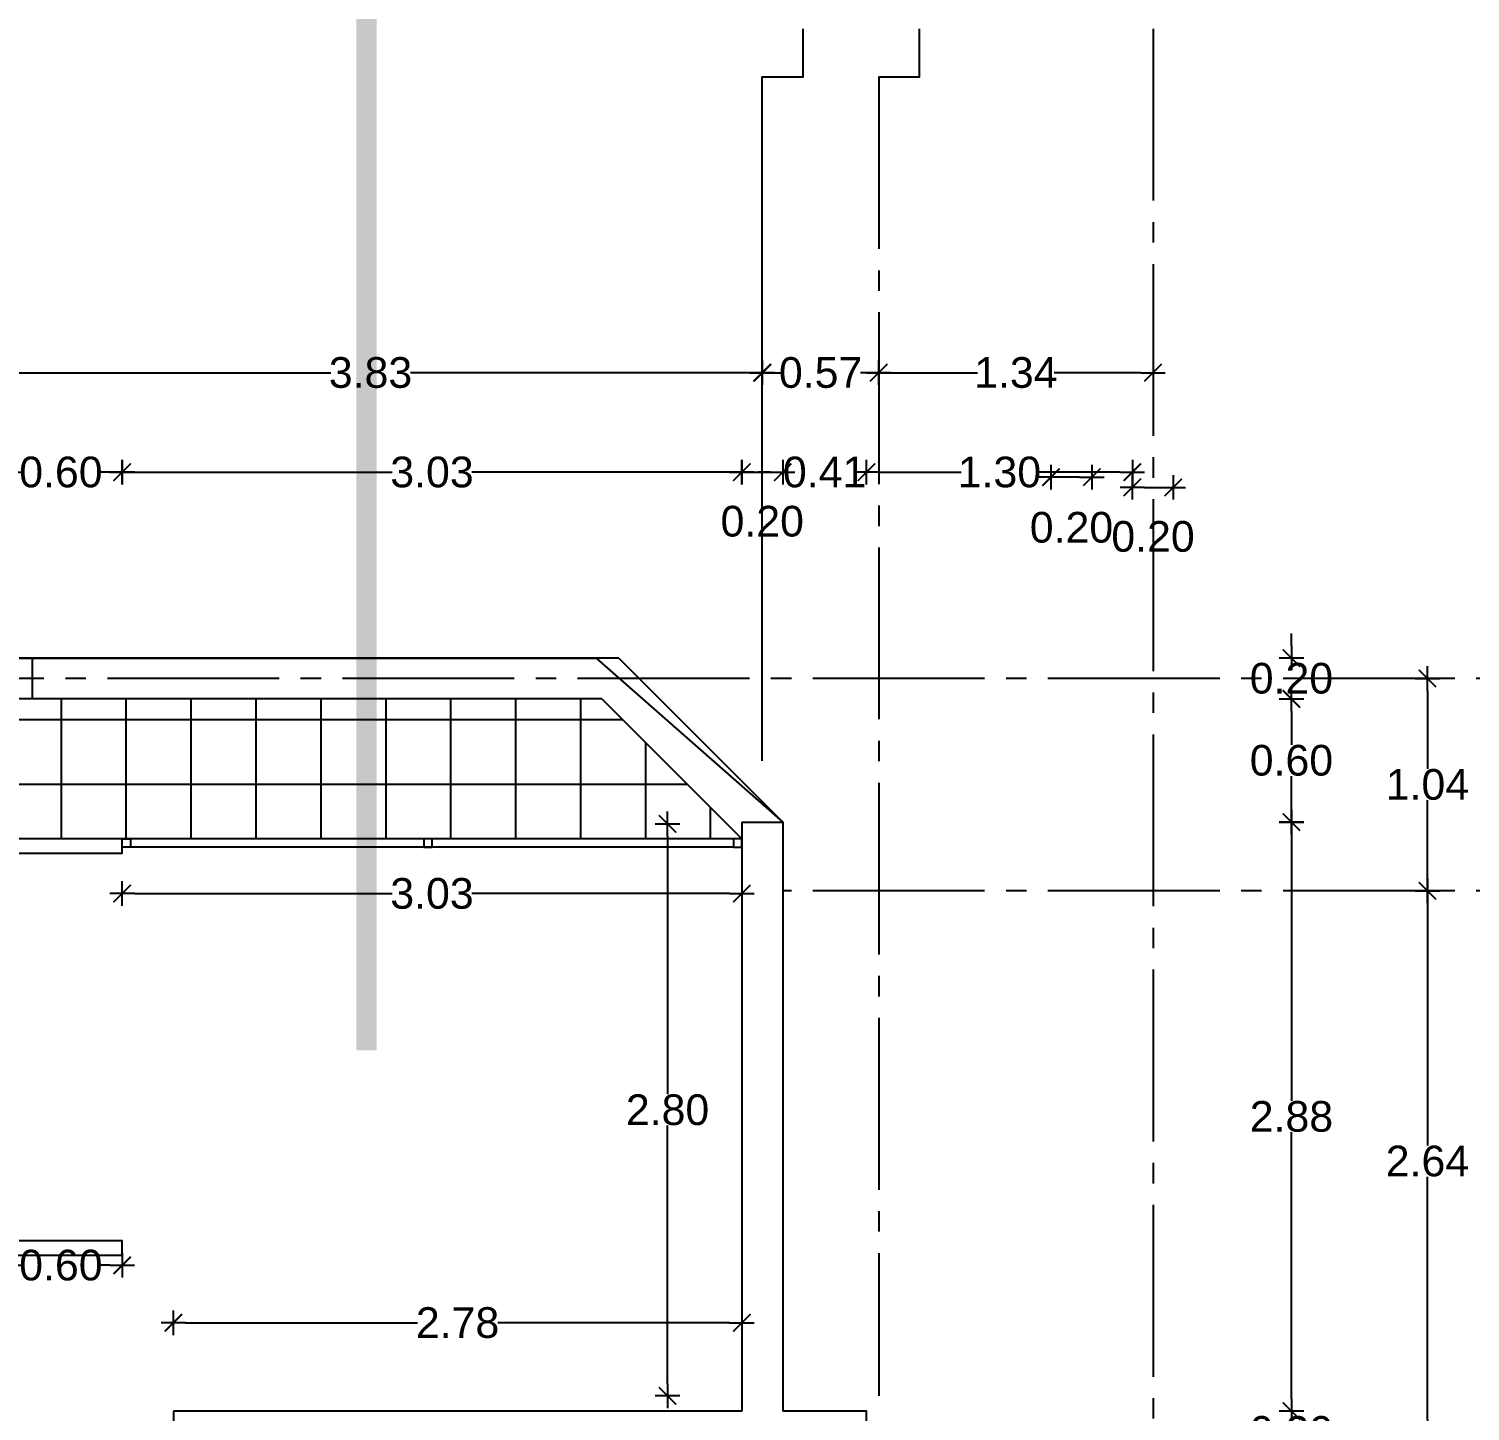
# Model space of a CAD drawing. Header units: millimetres. Extents: x 1217 to 2428, y 234 to 644.
# Drawn here: x 2361.4 to 2368.45, y 551.48 to 558.24 of the extents above; entities that cross this region are included whole.
import ezdxf

# ---------------------------------------------------------------- set-up
doc = ezdxf.new("R2010")
doc.units = ezdxf.units.MM
doc.linetypes.add('ACAD_ISO04W100', pattern=[30, 24, -3, 0, -3])
doc.linetypes.add('DASHDOTX2', pattern=[0.84, 0.4, -0.2, 0.04, -0.2])
doc.layers.get('0').update_dxf_attribs({"lineweight": 5})
for name, color, linetype in [('0.1', 251, 'Continuous'), ('0.2', 2, 'Continuous'), ('0.3', 6, 'Continuous'), ('CORTES', 30, 'Continuous'), ('COTAS', 252, 'Continuous'), ('COTAS INTERIORES', 3, 'Continuous'), ('EJES', 8, 'Continuous'), ('MUROS', 7, 'Continuous')]:
    doc.layers.add(name, color=color, linetype=linetype)
doc.styles.add('INTERARQ', font='arial.ttf')
doc.dimstyles.new('ESCALA_1-50', dxfattribs={"dimtxt": 0.15, "dimasz": 0.06, "dimexe": 0.18, "dimexo": 0.0625, "dimgap": 0, "dimtad": 0, "dimtih": 1, "dimtoh": 1, "dimzin": 0, "dimdsep": 46, "dimtxsty": 'INTERARQ', "dimblk": 'DIMTICK', "dimcen": 0, "dimse1": 1, "dimse2": 1, "dimclrd": 256, "dimclre": 1, "dimclrt": 2, "dimadec": 0, "dimazin": 0, "dimtfac": 4.5, "dimtofl": 0, "dimtmove": 2, "dimatfit": 3, "dimldrblk": 'DIMTICK', "dimfxl": 1, "dimtolj": 1, "dimtzin": 0, "dimarcsym": 0})

# ---------------------------------------------------------------- blocks, each defined once
blk = doc.blocks.new('DIMTICK')
at = {"color": 1}
for p, q in [((-1, 0), (1, 0)), ((0, 1), (0, -1))]:
    blk.add_line(p, q, dxfattribs=at)
at = {"color": 3, "const_width": 0.141}
blk.add_lwpolyline([(0.71, 0.71), (-0.71, -0.71)], dxfattribs=at)
blk = doc.blocks.new('*D439')
at = {"layer": 'COTAS', "lineweight": -2, "ltscale": 3, "transparency": 16777216}
for p, q in [((2361.3185, 556.0718), (2361.3637, 556.0718)), ((2361.7981, 556.0718), (2361.7528, 556.0718))]:
    blk.add_line(p, q, dxfattribs=at)
at = {"layer": 'DEFPOINTS', "color": 0, "ltscale": 3, "transparency": 16777216}
for p in [(2361.8581, 556.0718), (2361.2585, 554.7463), (2361.8581, 554.6134)]:
    blk.add_point(p, dxfattribs=at)
at = {"layer": 'COTAS', "lineweight": -2, "ltscale": 3, "transparency": 16777216, "xscale": 0.06, "yscale": 0.06, "zscale": 0.06, "rotation": 180}
blk.add_blockref('DIMTICK', (2361.2585, 556.0718), dxfattribs=at)
at = {"layer": 'COTAS', "lineweight": -2, "ltscale": 3, "transparency": 16777216, "xscale": 0.06, "yscale": 0.06, "zscale": 0.06}
blk.add_blockref('DIMTICK', (2361.8581, 556.0718), dxfattribs=at)
at = {"layer": 'COTAS', "color": 2, "ltscale": 3, "transparency": 16777216, "insert": (2361.5583, 556.0718), "char_height": 0.15, "attachment_point": 5, "style": 'INTERARQ'}
blk.add_mtext('\\A1;0.60', dxfattribs=at)
blk = doc.blocks.new('*D440')
at = {"layer": 'COTAS', "lineweight": -2, "ltscale": 3, "transparency": 16777216}
for p, q in [((2361.9181, 556.0718), (2363.1785, 556.0718)), ((2364.8284, 556.0718), (2363.568, 556.0718))]:
    blk.add_line(p, q, dxfattribs=at)
at = {"layer": 'DEFPOINTS', "color": 0, "ltscale": 3, "transparency": 16777216}
for p in [(2364.8884, 556.0718), (2364.8884, 554.7463), (2361.8581, 554.6134)]:
    blk.add_point(p, dxfattribs=at)
at = {"layer": 'COTAS', "lineweight": -2, "ltscale": 3, "transparency": 16777216, "xscale": 0.06, "yscale": 0.06, "zscale": 0.06, "rotation": 180}
blk.add_blockref('DIMTICK', (2361.8581, 556.0718), dxfattribs=at)
at = {"layer": 'COTAS', "lineweight": -2, "ltscale": 3, "transparency": 16777216, "xscale": 0.06, "yscale": 0.06, "zscale": 0.06}
blk.add_blockref('DIMTICK', (2364.8884, 556.0718), dxfattribs=at)
at = {"layer": 'COTAS', "color": 2, "ltscale": 3, "transparency": 16777216, "insert": (2363.3732, 556.0718), "char_height": 0.15, "attachment_point": 5, "style": 'INTERARQ'}
blk.add_mtext('\\A1;3.03', dxfattribs=at)
blk = doc.blocks.new('*D441')
at = {"layer": 'COTAS', "lineweight": -2, "ltscale": 3, "transparency": 16777216}
blk.add_line((2364.9484, 556.0718), (2365.0284, 556.0718), dxfattribs=at)
at = {"layer": 'DEFPOINTS', "color": 0, "ltscale": 3, "transparency": 16777216}
for p in [(2365.0884, 556.0718), (2364.8884, 554.7463), (2365.0884, 554.7463)]:
    blk.add_point(p, dxfattribs=at)
at = {"layer": 'COTAS', "lineweight": -2, "ltscale": 3, "transparency": 16777216, "xscale": 0.06, "yscale": 0.06, "zscale": 0.06, "rotation": 180}
blk.add_blockref('DIMTICK', (2364.8884, 556.0718), dxfattribs=at)
at = {"layer": 'COTAS', "lineweight": -2, "ltscale": 3, "transparency": 16777216, "xscale": 0.06, "yscale": 0.06, "zscale": 0.06}
blk.add_blockref('DIMTICK', (2365.0884, 556.0718), dxfattribs=at)
at = {"layer": 'COTAS', "color": 2, "ltscale": 3, "transparency": 16777216, "insert": (2364.9884, 555.8312), "char_height": 0.15, "attachment_point": 5, "style": 'INTERARQ'}
blk.add_mtext('\\A1;0.20', dxfattribs=at)
blk = doc.blocks.new('*D442')
at = {"layer": 'COTAS', "lineweight": -2, "ltscale": 3, "transparency": 16777216}
for p, q in [((2365.0284, 556.0718), (2364.9684, 556.0718)), ((2365.5583, 556.0718), (2365.6183, 556.0718))]:
    blk.add_line(p, q, dxfattribs=at)
at = {"layer": 'DEFPOINTS', "color": 0, "ltscale": 3, "transparency": 16777216}
for p in [(2365.4983, 556.0718), (2365.0884, 554.7463), (2365.4983, 551.7763)]:
    blk.add_point(p, dxfattribs=at)
at = {"layer": 'COTAS', "lineweight": -2, "ltscale": 3, "transparency": 16777216, "xscale": 0.06, "yscale": 0.06, "zscale": 0.06}
blk.add_blockref('DIMTICK', (2365.0884, 556.0718), dxfattribs=at)
at = {"layer": 'COTAS', "lineweight": -2, "ltscale": 3, "transparency": 16777216, "xscale": 0.06, "yscale": 0.06, "zscale": 0.06, "rotation": 180}
blk.add_blockref('DIMTICK', (2365.4983, 556.0718), dxfattribs=at)
at = {"layer": 'COTAS', "color": 2, "ltscale": 3, "transparency": 16777216, "insert": (2365.2934, 556.0718), "char_height": 0.15, "attachment_point": 5, "style": 'INTERARQ'}
blk.add_mtext('\\A1;0.41', dxfattribs=at)
blk = doc.blocks.new('*D443')
at = {"layer": 'COTAS', "lineweight": -2, "ltscale": 3, "transparency": 16777216}
for p, q in [((2365.5583, 556.0718), (2365.9608, 556.0718)), ((2366.7383, 556.0718), (2366.3358, 556.0718))]:
    blk.add_line(p, q, dxfattribs=at)
at = {"layer": 'DEFPOINTS', "color": 0, "ltscale": 3, "transparency": 16777216}
for p in [(2366.7983, 556.0718), (2365.4983, 551.7763), (2366.7983, 551.5763)]:
    blk.add_point(p, dxfattribs=at)
at = {"layer": 'COTAS', "lineweight": -2, "ltscale": 3, "transparency": 16777216, "xscale": 0.06, "yscale": 0.06, "zscale": 0.06, "rotation": 180}
blk.add_blockref('DIMTICK', (2365.4983, 556.0718), dxfattribs=at)
at = {"layer": 'COTAS', "lineweight": -2, "ltscale": 3, "transparency": 16777216, "xscale": 0.06, "yscale": 0.06, "zscale": 0.06}
blk.add_blockref('DIMTICK', (2366.7983, 556.0718), dxfattribs=at)
at = {"layer": 'COTAS', "color": 2, "ltscale": 3, "transparency": 16777216, "insert": (2366.1483, 556.0718), "char_height": 0.15, "attachment_point": 5, "style": 'INTERARQ'}
blk.add_mtext('\\A1;1.30', dxfattribs=at)
blk = doc.blocks.new('*D444')
at = {"layer": 'COTAS', "lineweight": -2, "ltscale": 3, "transparency": 16777216}
blk.add_line((2366.8583, 555.9975), (2366.9383, 555.9975), dxfattribs=at)
at = {"layer": 'DEFPOINTS', "color": 0, "ltscale": 3, "transparency": 16777216}
for p in [(2366.9983, 555.9975), (2366.9983, 551.7019), (2366.7983, 551.5019)]:
    blk.add_point(p, dxfattribs=at)
at = {"layer": 'COTAS', "lineweight": -2, "ltscale": 3, "transparency": 16777216, "xscale": 0.06, "yscale": 0.06, "zscale": 0.06, "rotation": 180}
blk.add_blockref('DIMTICK', (2366.7983, 555.9975), dxfattribs=at)
at = {"layer": 'COTAS', "lineweight": -2, "ltscale": 3, "transparency": 16777216, "xscale": 0.06, "yscale": 0.06, "zscale": 0.06}
blk.add_blockref('DIMTICK', (2366.9983, 555.9975), dxfattribs=at)
at = {"layer": 'COTAS', "color": 2, "ltscale": 3, "transparency": 16777216, "insert": (2366.8995, 555.7568), "char_height": 0.15, "attachment_point": 5, "style": 'INTERARQ'}
blk.add_mtext('\\A1;0.20', dxfattribs=at)
blk = doc.blocks.new('*D451')
at = {"layer": 'COTAS', "lineweight": -2, "ltscale": 3, "transparency": 16777216}
for p, q in [((2361.2185, 556.5582), (2362.8778, 556.5582)), ((2364.9268, 556.5582), (2363.2674, 556.5582))]:
    blk.add_line(p, q, dxfattribs=at)
at = {"layer": 'DEFPOINTS', "color": 0, "ltscale": 3, "transparency": 16777216}
for p in [(2364.9868, 556.5582), (2361.1585, 555.4484), (2364.9868, 555.2271, 0)]:
    blk.add_point(p, dxfattribs=at)
at = {"layer": 'COTAS', "lineweight": -2, "ltscale": 3, "transparency": 16777216, "xscale": 0.06, "yscale": 0.06, "zscale": 0.06, "rotation": 180}
blk.add_blockref('DIMTICK', (2361.1585, 556.5582), dxfattribs=at)
at = {"layer": 'COTAS', "lineweight": -2, "ltscale": 3, "transparency": 16777216, "xscale": 0.06, "yscale": 0.06, "zscale": 0.06}
blk.add_blockref('DIMTICK', (2364.9868, 556.5582), dxfattribs=at)
at = {"layer": 'COTAS', "color": 2, "ltscale": 3, "transparency": 16777216, "insert": (2363.0726, 556.5582), "char_height": 0.15, "attachment_point": 5, "style": 'INTERARQ'}
blk.add_mtext('\\A1;3.83', dxfattribs=at)
blk = doc.blocks.new('*D452')
at = {"layer": 'COTAS', "lineweight": -2, "ltscale": 3, "transparency": 16777216}
for p, q in [((2365.0496, 556.5582), (2365.0789, 556.5582)), ((2365.498, 556.5582), (2365.4686, 556.5582))]:
    blk.add_line(p, q, dxfattribs=at)
at = {"layer": 'DEFPOINTS', "color": 0, "ltscale": 3, "transparency": 16777216}
for p in [(2365.558, 556.5582), (2364.9896, 555.4484), (2365.558, 555.4484, 0)]:
    blk.add_point(p, dxfattribs=at)
at = {"layer": 'COTAS', "lineweight": -2, "ltscale": 3, "transparency": 16777216, "xscale": 0.06, "yscale": 0.06, "zscale": 0.06, "rotation": 180}
blk.add_blockref('DIMTICK', (2364.9896, 556.5582), dxfattribs=at)
at = {"layer": 'COTAS', "lineweight": -2, "ltscale": 3, "transparency": 16777216, "xscale": 0.06, "yscale": 0.06, "zscale": 0.06}
blk.add_blockref('DIMTICK', (2365.558, 556.5582), dxfattribs=at)
at = {"layer": 'COTAS', "color": 2, "ltscale": 3, "transparency": 16777216, "insert": (2365.2738, 556.5582), "char_height": 0.15, "attachment_point": 5, "style": 'INTERARQ'}
blk.add_mtext('\\A1;0.57', dxfattribs=at)
blk = doc.blocks.new('*D453')
at = {"layer": 'COTAS', "lineweight": -2, "ltscale": 3, "transparency": 16777216}
for p, q in [((2365.618, 556.5582), (2366.0413, 556.5582)), ((2366.8395, 556.5582), (2366.4162, 556.5582))]:
    blk.add_line(p, q, dxfattribs=at)
at = {"layer": 'DEFPOINTS', "color": 0, "ltscale": 3, "transparency": 16777216}
for p in [(2366.8995, 556.5582), (2365.558, 555.4484, 0), (2366.8995, 555.4483)]:
    blk.add_point(p, dxfattribs=at)
at = {"layer": 'COTAS', "lineweight": -2, "ltscale": 3, "transparency": 16777216, "xscale": 0.06, "yscale": 0.06, "zscale": 0.06, "rotation": 180}
blk.add_blockref('DIMTICK', (2365.558, 556.5582), dxfattribs=at)
at = {"layer": 'COTAS', "lineweight": -2, "ltscale": 3, "transparency": 16777216, "xscale": 0.06, "yscale": 0.06, "zscale": 0.06}
blk.add_blockref('DIMTICK', (2366.8995, 556.5582), dxfattribs=at)
at = {"layer": 'COTAS', "color": 2, "ltscale": 3, "transparency": 16777216, "insert": (2366.2287, 556.5582), "char_height": 0.15, "attachment_point": 5, "style": 'INTERARQ'}
blk.add_mtext('\\A1;1.34', dxfattribs=at)
blk = doc.blocks.new('*D751')
at = {"layer": 'COTAS', "lineweight": -2, "ltscale": 3, "transparency": 16777216}
for p, q in [((2367.5764, 551.5408), (2367.5764, 551.6008)), ((2367.5764, 551.2208), (2367.5764, 551.1608))]:
    blk.add_line(p, q, dxfattribs=at)
at = {"layer": 'DEFPOINTS', "color": 0, "ltscale": 3, "transparency": 16777216}
for p in [(2365.2934, 551.4808), (2367.5764, 551.4808), (2365.2597, 551.2808, 0)]:
    blk.add_point(p, dxfattribs=at)
at = {"layer": 'COTAS', "lineweight": -2, "ltscale": 3, "transparency": 16777216, "xscale": 0.06, "yscale": 0.06, "zscale": 0.06}
for p, rotation in [((2367.5764, 551.4808), 270), ((2367.5764, 551.2808), 90)]:
    blk.add_blockref('DIMTICK', p, dxfattribs=dict(at, rotation=rotation))
at = {"layer": 'COTAS', "color": 2, "ltscale": 3, "transparency": 16777216, "insert": (2367.5764, 551.3808), "char_height": 0.15, "attachment_point": 5, "style": 'INTERARQ'}
blk.add_mtext('\\A1;0.20', dxfattribs=at)
blk = doc.blocks.new('*D752')
at = {"layer": 'COTAS', "lineweight": -2, "ltscale": 3, "transparency": 16777216}
for p, q in [((2367.5764, 554.3013), (2367.5764, 552.9977)), ((2367.5764, 551.5408), (2367.5764, 552.8445))]:
    blk.add_line(p, q, dxfattribs=at)
at = {"layer": 'DEFPOINTS', "color": 0, "ltscale": 3, "transparency": 16777216}
for p in [(2365.0997, 554.3613), (2367.5764, 554.3613), (2365.2934, 551.4808, 0)]:
    blk.add_point(p, dxfattribs=at)
at = {"layer": 'COTAS', "lineweight": -2, "ltscale": 3, "transparency": 16777216, "xscale": 0.06, "yscale": 0.06, "zscale": 0.06}
for p, rotation in [((2367.5764, 554.3613), 90), ((2367.5764, 551.4808), 270)]:
    blk.add_blockref('DIMTICK', p, dxfattribs=dict(at, rotation=rotation))
at = {"layer": 'COTAS', "color": 2, "ltscale": 3, "transparency": 16777216, "insert": (2367.5764, 552.9211), "char_height": 0.15, "attachment_point": 5, "style": 'INTERARQ'}
blk.add_mtext('\\A1;2.88', dxfattribs=at)
blk = doc.blocks.new('*D753')
at = {"layer": 'COTAS', "lineweight": -2, "ltscale": 3, "transparency": 16777216}
for p, q in [((2367.5764, 554.9033), (2367.5764, 554.7389)), ((2367.5764, 554.4213), (2367.5764, 554.5857))]:
    blk.add_line(p, q, dxfattribs=at)
at = {"layer": 'DEFPOINTS', "color": 0, "ltscale": 3, "transparency": 16777216}
for p in [(2364.2035, 554.9633), (2367.5764, 554.9633), (2365.0884, 554.3613)]:
    blk.add_point(p, dxfattribs=at)
at = {"layer": 'COTAS', "lineweight": -2, "ltscale": 3, "transparency": 16777216, "xscale": 0.06, "yscale": 0.06, "zscale": 0.06}
for p, rotation in [((2367.5764, 554.9633), 90), ((2367.5764, 554.3613), 270)]:
    blk.add_blockref('DIMTICK', p, dxfattribs=dict(at, rotation=rotation))
at = {"layer": 'COTAS', "color": 2, "ltscale": 3, "transparency": 16777216, "insert": (2367.5764, 554.6623), "char_height": 0.15, "attachment_point": 5, "style": 'INTERARQ'}
blk.add_mtext('\\A1;0.60', dxfattribs=at)
blk = doc.blocks.new('*D754')
at = {"layer": 'COTAS', "lineweight": -2, "ltscale": 3, "transparency": 16777216}
for p, q in [((2367.5764, 555.2233), (2367.5764, 555.2833)), ((2367.5764, 554.9033), (2367.5764, 554.8433))]:
    blk.add_line(p, q, dxfattribs=at)
at = {"layer": 'DEFPOINTS', "color": 0, "ltscale": 3, "transparency": 16777216}
for p in [(2364.2864, 555.1633), (2367.5764, 555.1633), (2364.2035, 554.9633)]:
    blk.add_point(p, dxfattribs=at)
at = {"layer": 'COTAS', "lineweight": -2, "ltscale": 3, "transparency": 16777216, "xscale": 0.06, "yscale": 0.06, "zscale": 0.06}
for p, rotation in [((2367.5764, 555.1633), 270), ((2367.5764, 554.9633), 90)]:
    blk.add_blockref('DIMTICK', p, dxfattribs=dict(at, rotation=rotation))
at = {"layer": 'COTAS', "color": 2, "ltscale": 3, "transparency": 16777216, "insert": (2367.5764, 555.0633), "char_height": 0.15, "attachment_point": 5, "style": 'INTERARQ'}
blk.add_mtext('\\A1;0.20', dxfattribs=at)
blk = doc.blocks.new('*D769')
at = {"layer": 'COTAS', "lineweight": -2, "ltscale": 3, "transparency": 16777216}
for p, q in [((2368.2415, 553.9652), (2368.2415, 552.7796)), ((2368.2415, 551.4408), (2368.2415, 552.6264))]:
    blk.add_line(p, q, dxfattribs=at)
at = {"layer": 'DEFPOINTS', "color": 0, "ltscale": 3, "transparency": 16777216}
for p in [(2366.8995, 554.0252), (2368.2415, 554.0252), (2366.9983, 551.3808, 0)]:
    blk.add_point(p, dxfattribs=at)
at = {"layer": 'COTAS', "lineweight": -2, "ltscale": 3, "transparency": 16777216, "xscale": 0.06, "yscale": 0.06, "zscale": 0.06}
for p, rotation in [((2368.2415, 554.0252), 90), ((2368.2415, 551.3808), 270)]:
    blk.add_blockref('DIMTICK', p, dxfattribs=dict(at, rotation=rotation))
at = {"layer": 'COTAS', "color": 2, "ltscale": 3, "transparency": 16777216, "insert": (2368.2415, 552.703), "char_height": 0.15, "attachment_point": 5, "style": 'INTERARQ'}
blk.add_mtext('\\A1;2.64', dxfattribs=at)
blk = doc.blocks.new('*D467')
at = {"layer": 'COTAS', "lineweight": -2, "ltscale": 3, "transparency": 16777216}
for p, q in [((2368.2415, 555.0033), (2368.2415, 554.6208)), ((2368.2415, 554.0852), (2368.2415, 554.4676))]:
    blk.add_line(p, q, dxfattribs=at)
at = {"layer": 'DEFPOINTS', "color": 0, "ltscale": 3, "transparency": 16777216}
for p in [(2365.558, 555.0633, 0), (2368.2415, 555.0633), (2366.8995, 554.0252)]:
    blk.add_point(p, dxfattribs=at)
at = {"layer": 'COTAS', "lineweight": -2, "ltscale": 3, "transparency": 16777216, "xscale": 0.06, "yscale": 0.06, "zscale": 0.06}
for p, rotation in [((2368.2415, 555.0633), 90), ((2368.2415, 554.0252), 270)]:
    blk.add_blockref('DIMTICK', p, dxfattribs=dict(at, rotation=rotation))
at = {"layer": 'COTAS', "color": 2, "ltscale": 3, "transparency": 16777216, "insert": (2368.2415, 554.5442), "char_height": 0.15, "attachment_point": 5, "style": 'INTERARQ'}
blk.add_mtext('\\A1;1.04', dxfattribs=at)
blk = doc.blocks.new('*D468')
at = {"layer": 'COTAS', "lineweight": -2, "ltscale": 3, "transparency": 16777216}
for p, q in [((2368.8564, 555.1033), (2368.8564, 538.9229)), ((2368.8564, 522.5893), (2368.8564, 538.7696))]:
    blk.add_line(p, q, dxfattribs=at)
at = {"layer": 'DEFPOINTS', "color": 0, "ltscale": 3, "transparency": 16777216}
for p in [(2364.1135, 555.1633, 0), (2368.8564, 555.1633), (2364.1135, 522.5293, 0)]:
    blk.add_point(p, dxfattribs=at)
at = {"layer": 'COTAS', "lineweight": -2, "ltscale": 3, "transparency": 16777216, "xscale": 0.06, "yscale": 0.06, "zscale": 0.06}
for p, rotation in [((2368.8564, 555.1633), 90), ((2368.8564, 522.5293), 270)]:
    blk.add_blockref('DIMTICK', p, dxfattribs=dict(at, rotation=rotation))
at = {"layer": 'COTAS', "color": 2, "ltscale": 3, "transparency": 16777216, "insert": (2368.8564, 538.8463), "char_height": 0.15, "attachment_point": 5, "style": 'INTERARQ'}
blk.add_mtext('\\A1;32.63', dxfattribs=at)
blk = doc.blocks.new('*D503')
at = {"layer": 'COTAS INTERIORES', "lineweight": -2, "ltscale": 3, "transparency": 16777216}
for p, q in [((2362.1685, 551.913), (2363.3022, 551.913)), ((2364.8284, 551.913), (2363.6947, 551.913))]:
    blk.add_line(p, q, dxfattribs=at)
at = {"layer": 'DEFPOINTS', "color": 0, "ltscale": 3, "transparency": 16777216}
for p in [(2364.8884, 551.913), (2362.1085, 551.5552, 0), (2364.8884, 551.5552, 0)]:
    blk.add_point(p, dxfattribs=at)
at = {"layer": 'COTAS INTERIORES', "lineweight": -2, "ltscale": 3, "transparency": 16777216, "xscale": 0.06, "yscale": 0.06, "zscale": 0.06, "rotation": 180}
blk.add_blockref('DIMTICK', (2362.1085, 551.913), dxfattribs=at)
at = {"layer": 'COTAS INTERIORES', "lineweight": -2, "ltscale": 3, "transparency": 16777216, "xscale": 0.06, "yscale": 0.06, "zscale": 0.06}
blk.add_blockref('DIMTICK', (2364.8884, 551.913), dxfattribs=at)
at = {"layer": 'COTAS INTERIORES', "color": 2, "ltscale": 3, "transparency": 16777216, "insert": (2363.4984, 551.913), "char_height": 0.15, "attachment_point": 5, "style": 'INTERARQ'}
blk.add_mtext('\\A1;2.78', dxfattribs=at)
blk = doc.blocks.new('*D504')
at = {"layer": 'COTAS INTERIORES', "lineweight": -2, "ltscale": 3, "transparency": 16777216}
for p, q in [((2364.5253, 554.2923), (2364.5253, 553.0303)), ((2364.5253, 551.6152), (2364.5253, 552.8771))]:
    blk.add_line(p, q, dxfattribs=at)
at = {"layer": 'DEFPOINTS', "color": 0, "ltscale": 3, "transparency": 16777216}
for p in [(2364.8136, 554.3523, 0), (2364.5253, 551.5552), (2365.1598, 551.5552, 0)]:
    blk.add_point(p, dxfattribs=at)
at = {"layer": 'COTAS INTERIORES', "lineweight": -2, "ltscale": 3, "transparency": 16777216, "xscale": 0.06, "yscale": 0.06, "zscale": 0.06}
for p, rotation in [((2364.5253, 554.3523), 90), ((2364.5253, 551.5552), 270)]:
    blk.add_blockref('DIMTICK', p, dxfattribs=dict(at, rotation=rotation))
at = {"layer": 'COTAS INTERIORES', "color": 2, "ltscale": 3, "transparency": 16777216, "insert": (2364.5253, 552.9537), "char_height": 0.15, "attachment_point": 5, "style": 'INTERARQ'}
blk.add_mtext('\\A1;2.80', dxfattribs=at)
blk = doc.blocks.new('*D505')
at = {"layer": 'COTAS INTERIORES', "lineweight": -2, "ltscale": 3, "transparency": 16777216}
for p, q in [((2361.3185, 552.1941), (2361.3637, 552.1941)), ((2361.7981, 552.1941), (2361.7528, 552.1941))]:
    blk.add_line(p, q, dxfattribs=at)
at = {"layer": 'DEFPOINTS', "color": 0, "ltscale": 3, "transparency": 16777216}
for p in [(2361.2585, 554.3223, 0), (2361.8581, 554.3223, 0), (2361.8581, 552.1941)]:
    blk.add_point(p, dxfattribs=at)
at = {"layer": 'COTAS INTERIORES', "lineweight": -2, "ltscale": 3, "transparency": 16777216, "xscale": 0.06, "yscale": 0.06, "zscale": 0.06, "rotation": 180}
blk.add_blockref('DIMTICK', (2361.2585, 552.1941), dxfattribs=at)
at = {"layer": 'COTAS INTERIORES', "lineweight": -2, "ltscale": 3, "transparency": 16777216, "xscale": 0.06, "yscale": 0.06, "zscale": 0.06}
blk.add_blockref('DIMTICK', (2361.8581, 552.1941), dxfattribs=at)
at = {"layer": 'COTAS INTERIORES', "color": 2, "ltscale": 3, "transparency": 16777216, "insert": (2361.5583, 552.1941), "char_height": 0.15, "attachment_point": 5, "style": 'INTERARQ'}
blk.add_mtext('\\A1;0.60', dxfattribs=at)
blk = doc.blocks.new('*D506')
at = {"layer": 'COTAS INTERIORES', "lineweight": -2, "ltscale": 3, "transparency": 16777216}
for p, q in [((2361.9181, 554.0115), (2363.1785, 554.0115)), ((2364.8284, 554.0115), (2363.568, 554.0115))]:
    blk.add_line(p, q, dxfattribs=at)
at = {"layer": 'DEFPOINTS', "color": 0, "ltscale": 3, "transparency": 16777216}
for p in [(2364.8884, 554.0115), (2364.8884, 553.8628, 0), (2361.8581, 553.7012, 0)]:
    blk.add_point(p, dxfattribs=at)
at = {"layer": 'COTAS INTERIORES', "lineweight": -2, "ltscale": 3, "transparency": 16777216, "xscale": 0.06, "yscale": 0.06, "zscale": 0.06, "rotation": 180}
blk.add_blockref('DIMTICK', (2361.8581, 554.0115), dxfattribs=at)
at = {"layer": 'COTAS INTERIORES', "lineweight": -2, "ltscale": 3, "transparency": 16777216, "xscale": 0.06, "yscale": 0.06, "zscale": 0.06}
blk.add_blockref('DIMTICK', (2364.8884, 554.0115), dxfattribs=at)
at = {"layer": 'COTAS INTERIORES', "color": 2, "ltscale": 3, "transparency": 16777216, "insert": (2363.3732, 554.0115), "char_height": 0.15, "attachment_point": 5, "style": 'INTERARQ'}
blk.add_mtext('\\A1;3.03', dxfattribs=at)
blk = doc.blocks.new('*D542')
at = {"layer": 'COTAS', "lineweight": -2, "ltscale": 3, "transparency": 16777216}
blk.add_line((2366.5407, 556.0475), (2366.4607, 556.0475), dxfattribs=at)
at = {"layer": 'DEFPOINTS', "color": 0, "ltscale": 3, "transparency": 16777216}
for p in [(2366.4007, 556.0475), (2366.6007, 551.7519, 0), (2366.4007, 551.5519, 0)]:
    blk.add_point(p, dxfattribs=at)
at = {"layer": 'COTAS', "lineweight": -2, "ltscale": 3, "transparency": 16777216, "xscale": 0.06, "yscale": 0.06, "zscale": 0.06, "rotation": 180}
blk.add_blockref('DIMTICK', (2366.4007, 556.0475), dxfattribs=at)
at = {"layer": 'COTAS', "lineweight": -2, "ltscale": 3, "transparency": 16777216, "xscale": 0.06, "yscale": 0.06, "zscale": 0.06}
blk.add_blockref('DIMTICK', (2366.6007, 556.0475), dxfattribs=at)
at = {"layer": 'COTAS', "color": 2, "ltscale": 3, "transparency": 16777216, "insert": (2366.5007, 555.8014), "char_height": 0.15, "attachment_point": 5, "style": 'INTERARQ'}
blk.add_mtext('\\A1;0.20', dxfattribs=at)

msp = doc.modelspace()

# ---------------------------------------------------------------- hatches: boundary and pattern name
at = {"layer": '0.1'}
h = msp.add_hatch(dxfattribs=at)
h.set_pattern_fill('NET', color=256, scale=0.099999, angle=-270, style=0)
h.set_pattern_definition([(90, (807.40966, -286.18826), (-0.31749764, 2e-16), []), (180, (807.40966, -286.18826), (-2e-16, -0.31749764), [])])
h.paths.add_polyline_path([(2364.20354, 554.96328), (2361.25846, 554.96328), (2361.25846, 554.27844), (2361.85813, 554.27844), (2364.74597, 554.27844), (2364.86838, 554.27844), (2364.88838, 554.27844)])

# ---------------------------------------------------------------- linework, layer by layer
at = {"layer": '0.1', "ltscale": 3, "elevation": 0}
msp.add_lwpolyline([(2354.38846, 551.4808), (2354.38846, 554.36129), (2355.30082, 555.16328), (2358.41837, 555.16328), (2358.41837, 554.12515), (2361.05846, 554.14324), (2361.05846, 555.16328), (2364.17602, 555.16328), (2365.08838, 554.36129), (2365.08832, 551.48085)], dxfattribs=at)
at = {"layer": '0.1', "elevation": 0}
for points in [[(2364.84838, 554.27844), (2361.85813, 554.27844)], [(2364.84838, 554.27844), (2361.85813, 554.27844)], [(2364.84838, 554.23844), (2361.85813, 554.23844)], [(2364.84838, 554.23844), (2361.85813, 554.23844)]]:
    msp.add_lwpolyline(points, dxfattribs=at)
at = {"layer": '0.2'}
for p, q in [((2364.28638, 555.16328, 0), (2365.08838, 554.36129, 0)), ((2364.20354, 554.96328, 0), (2364.88838, 554.27844, 0))]:
    msp.add_line(p, q, dxfattribs=at)
at = {"layer": '0.2', "elevation": 0}
for points in [[(2364.28638, 555.16328), (2361.05846, 555.16328)], [(2364.20354, 554.96328), (2361.25846, 554.96328)], [(2361.89813, 554.27844), (2361.89813, 554.23844), (2361.85813, 554.23844), (2361.85813, 554.27844), (2361.89813, 554.27844)], [(2363.33325, 554.27844), (2363.33325, 554.23844), (2363.37325, 554.23844), (2363.37325, 554.27844), (2363.33325, 554.27844)], [(2363.33325, 554.27844), (2363.33325, 554.23844), (2363.37325, 554.23844), (2363.37325, 554.27844), (2363.33325, 554.27844)], [(2364.84838, 554.27844), (2364.84838, 554.23844), (2364.88838, 554.23844), (2364.88838, 554.27844), (2364.84838, 554.27844)], [(2364.84838, 554.27844), (2364.84838, 554.23844), (2364.88838, 554.23844), (2364.88838, 554.27844), (2364.84838, 554.27844)]]:
    msp.add_lwpolyline(points, dxfattribs=at)
at = {"layer": '0.3', "elevation": 0}
for points in [[(2361.25846, 554.20844), (2361.85811, 554.20844), (2361.85811, 554.27844), (2361.25846, 554.27844)], [(2361.85814, 552.24428), (2361.85814, 552.31428), (2361.25854, 552.31425)], [(2361.25853, 552.24428), (2361.85814, 552.24428)]]:
    msp.add_lwpolyline(points, dxfattribs=at)
at = {"layer": 'CORTES', "color": 1, "linetype": 'DASHDOTX2', "ltscale": 1.5, "const_width": 0.1, "elevation": 0}
msp.add_lwpolyline([(2363.05294, 553.24439), (2363.05294, 559.124), (2363.05294, 559.124)], dxfattribs=at)
at = {"layer": 'COTAS', "ltscale": 3, "elevation": 0}
msp.add_lwpolyline([(2361.41953, 554.96328), (2361.41953, 555.16328)], dxfattribs=at)
at = {"layer": 'EJES', "ltscale": 3, "elevation": 0}
for points in [[(2365.18733, 558.23948), (2365.18733, 558.00355), (2364.98676, 558.00355), (2364.98676, 554.66074)], [(2365.75573, 558.23948), (2365.75573, 558.00355), (2365.55686, 558.00355)]]:
    msp.add_lwpolyline(points, dxfattribs=at)
at = {"layer": 'EJES', "linetype": 'ACAD_ISO04W100', "ltscale": 0.035, "elevation": 0}
for points in [[(2366.89951, 558.23949), (2366.89951, 550.85402)], [(2365.55796, 558.00355), (2365.55796, 551.55521)], [(2369.52562, 555.06328), (2350.42715, 555.06328)], [(2369.52562, 554.02517), (2365.08838, 554.02517)]]:
    msp.add_lwpolyline(points, dxfattribs=at)
at = {"layer": 'MUROS'}
for p, q in [((2364.88838, 554.36129, 0), (2364.88838, 551.48085, 0)), ((2365.08838, 554.36129, 0), (2365.08838, 551.48085, 0))]:
    msp.add_line(p, q, dxfattribs=at)
at = {"layer": 'MUROS', "elevation": 0}
for points in [[(2364.88838, 554.36129), (2365.08838, 554.36129)], [(2362.10848, 551.48085), (2362.10848, 551.28085), (2365.49834, 551.28084), (2365.49834, 551.48084), (2365.08838, 551.48085)], [(2364.88838, 551.48085), (2362.10848, 551.48085)]]:
    msp.add_lwpolyline(points, dxfattribs=at)

# ---------------------------------------------------------------- dimensions: what is measured, and where the dimension line sits
at = {"layer": 'COTAS', "ltscale": 3}
for base, p1, p2, picture, middle in [((2364.98676, 556.55818, 0), (2361.15846, 555.44835, 0), (2364.98676, 555.22712, 0), '*D451', (2363.07261, 556.55818, 0)), ((2365.55796, 556.55818, 0), (2364.98956, 555.44835, 0), (2365.55796, 555.44835, 0), '*D452', (2365.27376, 556.55818, 0)), ((2366.89951, 556.55818, 0), (2365.55796, 555.44835, 0), (2366.89951, 555.44835, 0), '*D453', (2366.22874, 556.55818, 0)), ((2361.85811, 556.07184, 0), (2361.25846, 554.74625, 0), (2361.85811, 554.61341, 0), '*D439', (2361.55828, 556.07184, 0)), ((2364.88838, 556.07184, 0), (2361.85811, 554.61341, 0), (2364.88838, 554.74625, 0), '*D440', (2363.37324, 556.07184, 0)), ((2365.49834, 556.07184, 0), (2365.08838, 554.74625, 0), (2365.49834, 551.77631, 0), '*D442', (2365.29336, 556.07184, 0)), ((2366.79833, 556.07184, 0), (2365.49834, 551.77631, 0), (2366.79833, 551.57631, 0), '*D443', (2366.14833, 556.07184, 0))]:
    dim = msp.add_linear_dim(base=base, p1=p1, p2=p2, dimstyle='ESCALA_1-50', dxfattribs=at)
    dim.commit()
    dim.dimension.update_dxf_attribs({"geometry": picture, "text_midpoint": middle})
for base, p1, p2, picture, middle in [((2365.08838, 556.07184, 0), (2364.88838, 554.74625, 0), (2365.08838, 554.74625, 0), '*D441', (2364.98838, 555.83119, 0)), ((2366.99833, 555.99748, 0), (2366.79832, 551.50194, 0), (2366.99833, 551.70195, 0), '*D444', (2366.89951, 555.75682, 0))]:
    dim = msp.add_linear_dim(base=base, p1=p1, p2=p2, dimstyle='ESCALA_1-50', dxfattribs=at)
    dim.commit()
    dim.dimension.update_dxf_attribs({"geometry": picture, "text_midpoint": middle, "dimtype": 160})
dim = msp.add_linear_dim(base=(2366.40067, 556.04746, 0), p1=(2366.60067, 551.75191, 0), p2=(2366.40067, 551.55191, 0), angle=180, dimstyle='ESCALA_1-50', dxfattribs=at)
dim.commit()
dim.dimension.update_dxf_attribs({"geometry": '*D542', "text_midpoint": (2366.50067, 555.80136, 0), "dimtype": 160})
for base, p1, p2, picture, middle in [((2367.57641, 555.16328, 0), (2364.20354, 554.96328, 0), (2364.28638, 555.16328, 0), '*D754', (2367.57641, 555.06328, 0)), ((2368.85635, 555.16328, 0), (2364.11354, 522.52928, 0), (2364.11354, 555.16328, 0), '*D468', (2368.85635, 538.84628, 0)), ((2368.24149, 555.06328, 0), (2366.89951, 554.02517, 0), (2365.55796, 555.06328, 0), '*D467', (2368.24149, 554.54423, 0)), ((2367.57641, 554.96328, 0), (2365.08838, 554.36129, 0), (2364.20354, 554.96328, 0), '*D753', (2367.57641, 554.66228, 0)), ((2367.57641, 554.36129, 0), (2365.29336, 551.48085, 0), (2365.09969, 554.36129, 0), '*D752', (2367.57641, 552.92107, 0)), ((2368.24149, 554.02517, 0), (2366.99833, 551.38083, 0), (2366.89951, 554.02517, 0), '*D769', (2368.24149, 552.703, 0)), ((2367.57641, 551.48085, 0), (2365.25971, 551.28084, 0), (2365.29336, 551.48085, 0), '*D751', (2367.57641, 551.38085, 0))]:
    dim = msp.add_linear_dim(base=base, p1=p1, p2=p2, angle=90, dimstyle='ESCALA_1-50', dxfattribs=at)
    dim.commit()
    dim.dimension.update_dxf_attribs({"geometry": picture, "text_midpoint": middle})
at = {"layer": 'COTAS INTERIORES', "ltscale": 3}
dim = msp.add_linear_dim(base=(2364.52526, 551.55517, 0), p1=(2364.8136, 554.35226, 0), p2=(2365.15983, 551.55517, 0), angle=270, dimstyle='ESCALA_1-50', dxfattribs=at)
dim.commit()
dim.dimension.update_dxf_attribs({"geometry": '*D504', "text_midpoint": (2364.52526, 552.95372, 0)})
for base, p1, p2, picture, middle in [((2361.85811, 552.19407, 0), (2361.25846, 554.32226, 0), (2361.85811, 554.32226, 0), '*D505', (2361.55828, 552.19407, 0)), ((2364.88838, 554.01149, 0), (2361.85811, 553.70116, 0), (2364.88838, 553.86279, 0), '*D506', (2363.37324, 554.01149, 0)), ((2364.88838, 551.91302, 0), (2362.10848, 551.55517, 0), (2364.88838, 551.55517, 0), '*D503', (2363.49843, 551.91302, 0))]:
    dim = msp.add_linear_dim(base=base, p1=p1, p2=p2, dimstyle='ESCALA_1-50', dxfattribs=at)
    dim.commit()
    dim.dimension.update_dxf_attribs({"geometry": picture, "text_midpoint": middle})

doc.saveas('drawing.dxf')
